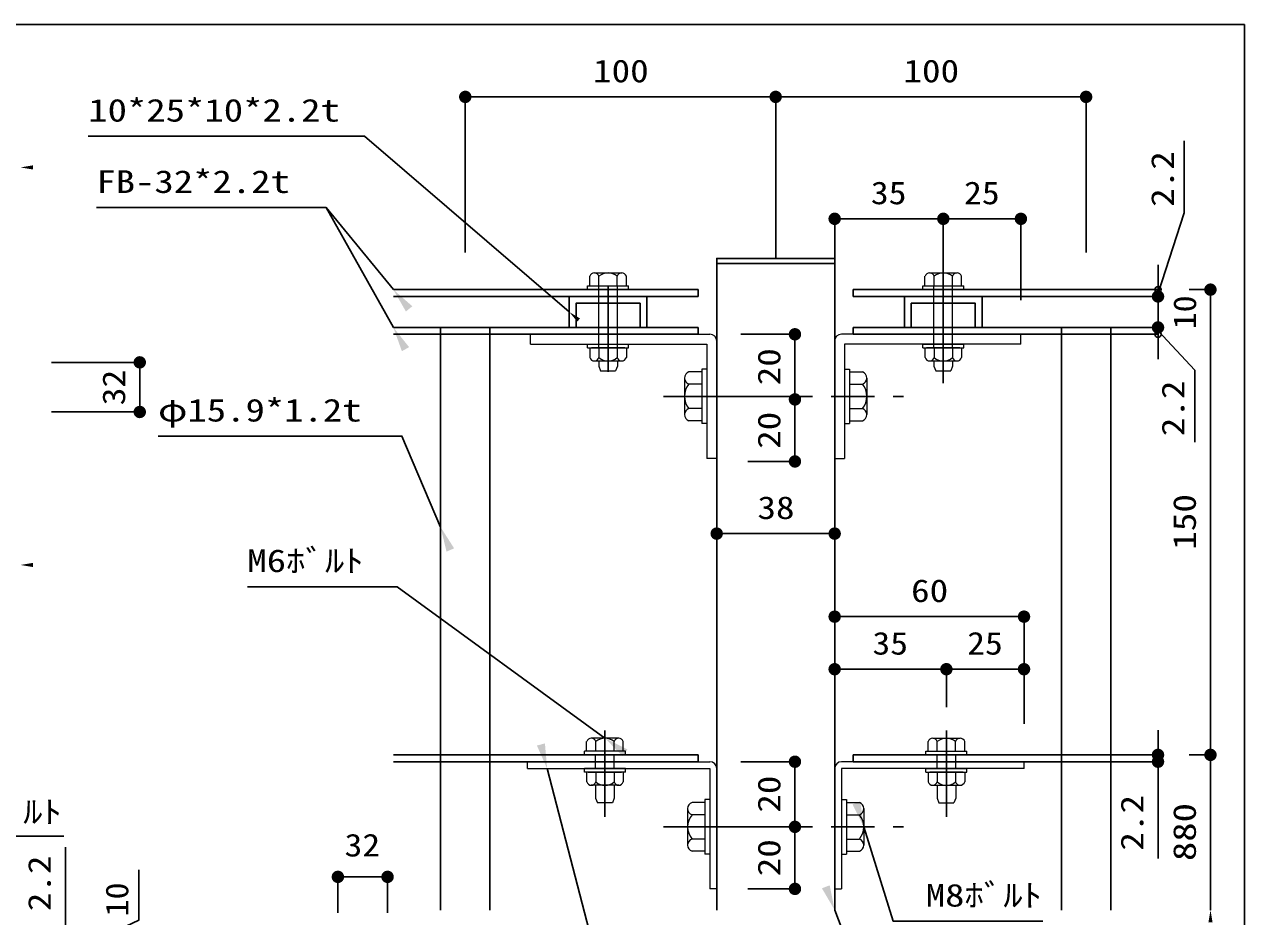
# Model space of a CAD drawing. Units: millimetres on the paper, scale 1:8, with parts at other scales. Extents: x -204 to 194, y -148 to 137.
# Drawn here: x 95.4 to 193.7, y 64.9 to 136.8 of the extents above; entities that cross this region are included whole.
import ezdxf
from ezdxf.enums import TextEntityAlignment as Align

# ---------------------------------------------------------------- set-up
doc = ezdxf.new("R2010")
doc.units = ezdxf.units.MM
doc.linetypes.add('CHAIN', pattern=[18.5, 12, -1.5, 3.5, -1.5])
doc.linetypes.add('DASHED_SPACED', pattern=[12, 6, -6])
for name, color, linetype, lineweight in [('0-1_0', 6, 'Continuous', 25), ('0-2_DIM1', 3, 'Continuous', 25), ('0-3_横桟', 2, 'Continuous', 25), ('0-4_文字', 7, 'Continuous', 25), ('0-6_ｾﾝﾀｰ', 1, 'CHAIN', 25), ('0-7_縦格子', 6, 'Continuous', 25), ('0-8_支柱', 60, 'Continuous', 25), ('0-A_下地', 30, 'Continuous', 9)]:
    doc.layers.add(name, color=color, linetype=linetype, lineweight=lineweight)
doc.styles.add('ＭＳ ゴシック', font='')
doc.styles.get('ＭＳ ゴシック').set_extended_font_data('MS Gothic')

# ---------------------------------------------------------------- blocks, each defined once
blk = doc.blocks.new('filled_arrow')
at = {"color": 0, "linetype": 'Continuous', "lineweight": -2}
blk.add_solid([(7.5, 1.25), (0, 0), (7.5, -1.25)], dxfattribs=at)
blk = doc.blocks.new('filled_dot')
at = {"color": 0, "linetype": 'Continuous', "lineweight": -2, "const_width": 1.25}
blk.add_lwpolyline([(-0.625, 0, 1), (0.625, 0, 1)], format="xyb", close=True, dxfattribs=at)

msp = doc.modelspace()

# ---------------------------------------------------------------- linework, layer by layer
at = {"layer": '0-1_0'}
for p, q in [((-204.102, 136.768), (193.676, 136.768)), ((193.676, 136.768), (193.676, -148.316))]:
    msp.add_line(p, q, dxfattribs=at)
at = {"layer": '0-1_0', "color": 7}
msp.add_lwpolyline([(139.285, 113.588), (122.782, 127.757), (121.782, 127.757), (100.548, 127.757)], dxfattribs=at)
at = {"layer": '0-2_DIM1'}
for p, q in [((130.911, 118.388), (130.911, 131.082)), ((130.911, 130.925), (155.911, 130.925)), ((155.911, 117.888), (155.911, 131.082)), ((155.911, 117.888), (155.911, 131.082)), ((155.911, 130.925), (180.911, 130.925)), ((180.911, 118.388), (180.911, 131.082)), ((160.661, 113.774), (160.661, 121.252)), ((169.41, 121.096), (160.661, 121.096)), ((169.41, 114.551), (169.41, 121.252)), ((169.41, 117.051), (169.41, 121.252)), ((175.66, 121.096), (169.41, 121.096)), ((175.66, 114.538), (175.66, 121.252)), ((186.702, 116.388), (186.702, 117.388)), ((186.702, 110.338), (186.702, 116.838)), ((186.702, 115.888), (186.702, 116.388)), ((186.702, 115.388), (186.702, 114.838)), ((186.702, 115.388), (186.702, 114.838)), ((189.202, 115.388), (191.084, 115.388)), ((190.928, 77.888), (190.928, 115.388)), ((186.545, 114.838), (184.202, 114.838)), ((186.702, 114.338), (186.702, 113.838)), ((186.702, 113.338), (186.702, 114.338)), ((186.702, 113.838), (186.702, 112.838)), ((186.702, 112.838), (186.702, 113.338)), ((186.545, 112.338), (184.202, 112.338)), ((186.702, 112.338), (186.702, 111.788)), ((186.702, 112.338), (186.702, 111.788)), ((153.111, 111.788), (157.618, 111.788)), ((157.462, 111.788), (157.462, 106.538)), ((186.702, 111.288), (186.702, 110.788)), ((186.702, 110.788), (186.702, 109.788)), ((97.591, 109.527), (104.85, 109.527)), ((104.694, 109.527), (104.694, 105.527)), ((157.462, 106.538), (157.462, 101.538)), ((97.591, 105.527), (104.85, 105.527)), ((153.661, 101.538), (157.618, 101.538)), ((151.16, 95.723), (160.661, 95.723)), ((160.661, 80.405), (160.661, 89.186)), ((175.911, 89.03), (160.661, 89.03)), ((175.911, 80.388), (175.911, 89.186)), ((160.661, 80.405), (160.661, 84.952)), ((169.66, 84.795), (160.661, 84.795)), ((169.66, 81.735), (169.66, 84.952)), ((169.66, 81.735), (169.66, 84.952)), ((175.911, 84.795), (169.66, 84.795)), ((175.911, 80.388), (175.911, 84.952)), ((186.702, 79.888), (186.702, 69.545)), ((189.202, 77.888), (191.084, 77.888)), ((189.202, 77.888), (191.084, 77.888)), ((190.928, 77.888), (190.928, 65.384)), ((153.111, 77.338), (157.618, 77.338)), ((157.462, 77.338), (157.462, 72.088)), ((157.462, 72.088), (157.462, 67.088)), ((98.704, 70.455), (98.704, 60.387)), ((120.652, 65.162), (120.652, 68.212)), ((120.652, 68.056), (124.652, 68.056)), ((124.652, 65.162), (124.652, 68.212)), ((153.661, 67.088), (157.618, 67.088))]:
    msp.add_line(p, q, dxfattribs=at)
for points in [[(186.702, 115.113), (188.822, 121.586), (188.822, 127.379)], [(186.702, 112.063), (189.67, 108.892), (189.67, 103.099)], [(98.704, 61.762), (104.612, 64.558), (104.612, 68.612)]]:
    msp.add_lwpolyline(points, dxfattribs=at)
for centre, start, end in [((186.702, 115.388), 90, 270), ((186.702, 114.838), 90, 270), ((186.702, 115.388), 270, 90), ((186.702, 114.838), 270, 90), ((186.702, 112.338), 90, 270), ((186.702, 111.788), 90, 270), ((186.702, 112.338), 270, 90), ((186.702, 111.788), 270, 90)]:
    msp.add_arc(centre, 0.25, start, end, dxfattribs=at)
at = {"layer": '0-3_横桟'}
for p, q in [((125.12, 115.388), (149.661, 115.388)), ((149.661, 114.838), (149.661, 115.388)), ((186.702, 115.388), (162.161, 115.388)), ((162.161, 114.838), (162.161, 115.388)), ((125.12, 114.838), (149.661, 114.838)), ((186.702, 114.838), (162.161, 114.838)), ((125.12, 112.338), (149.661, 112.338)), ((149.661, 111.788), (149.661, 112.338)), ((162.161, 111.788), (162.161, 112.338)), ((186.702, 112.338), (162.161, 112.338)), ((125.12, 111.788), (149.661, 111.788)), ((186.702, 111.788), (162.161, 111.788)), ((125.12, 77.888), (149.661, 77.888)), ((149.661, 77.338), (149.661, 77.888)), ((162.161, 77.338), (162.161, 77.888)), ((186.702, 77.888), (162.161, 77.888)), ((125.12, 77.338), (149.661, 77.338)), ((186.702, 77.338), (162.161, 77.338))]:
    msp.add_line(p, q, dxfattribs=at)
for points in [[(139.835, 112.338), (139.285, 112.338), (139.285, 114.838), (145.535, 114.838), (145.535, 112.338), (144.985, 112.338), (144.985, 114.288), (139.835, 114.288)], [(166.835, 112.338), (166.285, 112.338), (166.285, 114.838), (172.535, 114.838), (172.535, 112.338), (171.985, 112.338), (171.985, 114.288), (166.835, 114.288)]]:
    msp.add_lwpolyline(points, close=True, dxfattribs=at)
at = {"layer": '0-4_文字'}
for p, q in [((125.12, 112.338), (119.711, 122.004)), ((87.937, 71.333), (98.574, 71.333))]:
    msp.add_line(p, q, dxfattribs=at)
for points in [[(125.12, 115.388), (119.711, 122.004), (117.711, 122.004), (101.198, 122.004)], [(128.924, 96.248), (125.808, 103.582), (123.808, 103.582), (106.165, 103.582)], [(142.161, 79.235), (125.415, 91.447), (123.415, 91.447), (113.361, 91.447)], [(137.504, 76.788), (144.105, 51.294), (146.105, 51.294), (165.867, 51.294)], [(163.007, 72.088), (165.373, 64.484), (167.373, 64.484), (177.427, 64.484)], [(160.661, 65.384), (164.201, 56.098), (166.201, 56.098), (187.334, 56.098)]]:
    msp.add_lwpolyline(points, dxfattribs=at)
at = {"layer": '0-6_ｾﾝﾀｰ'}
for p, q in [((142.41, 115.726), (142.41, 108.774)), ((169.41, 107.849), (169.41, 114.801)), ((169.41, 107.849), (169.41, 114.801)), ((146.873, 106.788), (166.198, 106.788)), ((142.161, 72.899), (142.161, 79.851)), ((169.661, 72.899), (169.661, 79.851)), ((146.874, 72.088), (166.199, 72.088))]:
    msp.add_line(p, q, dxfattribs=at)
at = {"layer": '0-7_縦格子'}
for p, q in [((128.924, 112.338), (128.924, 65.384)), ((132.899, 65.384), (132.899, 112.338)), ((178.924, 112.338), (178.924, 65.384)), ((182.899, 65.384), (182.899, 112.338))]:
    msp.add_line(p, q, dxfattribs=at)
at = {"layer": '0-8_支柱'}
msp.add_line((151.16, 117.488), (160.661, 117.488), dxfattribs=at)
msp.add_lwpolyline([(160.661, 65.384), (160.661, 117.905), (151.16, 117.905), (151.161, 65.384)], dxfattribs=at)
at = {"layer": '0-A_下地'}
for p, q in [((140.936, 115.688), (140.936, 116.465)), ((141.305, 116.735), (143.515, 116.735)), ((141.674, 115.688), (141.674, 116.465)), ((143.146, 115.688), (143.146, 116.465)), ((143.884, 115.688), (143.884, 116.465)), ((167.936, 115.688), (167.936, 116.465)), ((168.305, 116.735), (170.515, 116.735)), ((168.674, 115.688), (168.674, 116.465)), ((170.146, 115.688), (170.146, 116.465)), ((170.884, 115.688), (170.884, 116.465)), ((140.76, 115.688), (144.06, 115.688)), ((140.76, 115.688), (144.06, 115.688)), ((140.76, 115.388), (140.76, 115.688)), ((140.76, 115.388), (144.06, 115.388)), ((140.936, 115.688), (143.884, 115.688)), ((144.06, 115.388), (144.06, 115.688)), ((167.76, 115.688), (171.06, 115.688)), ((167.936, 115.688), (170.884, 115.688)), ((136.16, 111.788), (150.61, 111.788)), ((136.16, 110.988), (136.16, 111.788)), ((151.16, 111.238), (151.16, 101.788)), ((160.66, 111.238), (160.66, 101.788)), ((175.66, 111.788), (161.21, 111.788)), ((175.66, 110.988), (175.66, 111.788)), ((136.16, 110.988), (150.36, 110.988)), ((140.76, 110.688), (140.76, 110.988)), ((140.76, 110.988), (144.06, 110.988)), ((140.76, 110.688), (144.06, 110.688)), ((140.936, 110.688), (140.936, 109.91)), ((143.754, 110.688), (141.066, 110.688)), ((141.674, 110.688), (141.674, 109.91)), ((143.146, 110.688), (143.146, 109.91)), ((143.884, 110.688), (143.884, 109.91)), ((144.06, 110.688), (144.06, 110.988)), ((150.36, 110.988), (150.36, 101.788)), ((175.66, 110.988), (161.46, 110.988)), ((161.46, 110.988), (161.46, 101.788)), ((167.76, 110.988), (171.06, 110.988)), ((167.76, 110.688), (167.76, 110.988)), ((167.76, 110.688), (171.06, 110.688)), ((167.936, 110.688), (167.936, 109.91)), ((170.754, 110.688), (168.066, 110.688)), ((168.674, 110.688), (168.674, 109.91)), ((170.146, 110.688), (170.146, 109.91)), ((170.884, 110.688), (170.884, 109.91)), ((171.06, 110.688), (171.06, 110.988)), ((141.305, 109.641), (143.515, 109.641)), ((141.66, 109.641), (141.66, 109.213)), ((141.66, 109.213), (141.81, 108.838)), ((143.16, 109.213), (143.01, 108.838)), ((143.16, 109.641), (143.16, 109.213)), ((168.305, 109.641), (170.515, 109.641)), ((141.81, 108.838), (143.01, 108.838)), ((148.564, 108.261), (148.564, 105.314)), ((149.96, 108.753), (148.923, 108.753)), ((150.36, 108.988), (149.96, 108.988)), ((149.96, 108.988), (149.96, 104.588)), ((149.96, 108.988), (149.96, 104.588)), ((149.96, 108.753), (149.96, 104.822)), ((150.36, 108.988), (150.36, 104.588)), ((161.86, 108.988), (161.86, 104.588)), ((161.86, 108.753), (162.897, 108.753)), ((161.86, 108.753), (161.86, 104.822)), ((163.256, 108.261), (163.256, 105.314)), ((168.81, 108.838), (170.01, 108.838)), ((149.96, 107.769), (148.923, 107.769)), ((161.86, 107.769), (162.897, 107.769)), ((149.96, 105.806), (148.923, 105.806)), ((161.86, 105.806), (162.897, 105.806)), ((149.96, 104.822), (148.923, 104.822)), ((150.36, 104.588), (149.96, 104.588)), ((161.86, 104.822), (162.897, 104.822)), ((151.16, 101.788), (150.36, 101.788)), ((160.66, 101.788), (161.46, 101.788)), ((140.687, 78.188), (140.687, 78.965)), ((143.266, 79.235), (141.056, 79.235)), ((141.425, 78.188), (141.425, 78.965)), ((142.898, 78.188), (142.898, 78.965)), ((143.635, 78.188), (143.635, 78.965)), ((168.187, 78.188), (168.187, 78.965)), ((168.555, 79.235), (170.766, 79.235)), ((168.924, 78.188), (168.924, 78.965)), ((170.397, 78.188), (170.397, 78.965)), ((171.135, 78.188), (171.135, 78.965)), ((143.811, 78.188), (140.511, 78.188)), ((143.811, 78.188), (140.511, 78.188)), ((140.511, 77.888), (140.511, 78.188)), ((143.811, 77.888), (140.511, 77.888)), ((143.635, 78.188), (140.687, 78.188)), ((143.811, 77.888), (143.811, 78.188)), ((168.011, 78.188), (171.311, 78.188)), ((168.011, 78.188), (171.311, 78.188)), ((168.011, 77.888), (168.011, 78.188)), ((168.011, 77.888), (171.311, 77.888)), ((168.187, 78.188), (171.135, 78.188)), ((171.311, 77.888), (171.311, 78.188)), ((135.911, 77.338), (150.611, 77.338)), ((135.911, 76.788), (135.911, 77.338)), ((135.911, 76.788), (150.611, 76.788)), ((140.511, 76.488), (140.511, 76.788)), ((143.811, 76.788), (140.511, 76.788)), ((143.811, 76.488), (143.811, 76.788)), ((150.611, 76.788), (150.611, 67.088)), ((151.161, 76.788), (151.161, 67.088)), ((160.661, 76.788), (160.661, 67.088)), ((175.911, 77.338), (161.211, 77.338)), ((161.211, 76.788), (161.211, 67.088)), ((175.911, 76.788), (161.211, 76.788)), ((168.011, 76.788), (171.311, 76.788)), ((168.011, 76.488), (168.011, 76.788)), ((171.311, 76.488), (171.311, 76.788)), ((175.911, 76.788), (175.911, 77.338)), ((143.811, 76.488), (140.511, 76.488)), ((140.687, 76.488), (140.687, 75.71)), ((140.817, 76.488), (143.505, 76.488)), ((141.425, 76.488), (141.425, 75.71)), ((142.898, 76.488), (142.898, 75.71)), ((143.635, 76.488), (143.635, 75.71)), ((168.011, 76.488), (171.311, 76.488)), ((168.187, 76.488), (168.187, 75.71)), ((171.004, 76.488), (168.317, 76.488)), ((168.924, 76.488), (168.924, 75.71)), ((170.397, 76.488), (170.397, 75.71)), ((171.135, 76.488), (171.135, 75.71)), ((143.266, 75.441), (141.056, 75.441)), ((142.911, 75.441), (142.911, 74.388)), ((168.555, 75.441), (170.766, 75.441)), ((168.911, 75.441), (168.911, 74.388)), ((170.411, 75.441), (170.411, 74.388)), ((142.761, 74.013), (141.561, 74.013)), ((142.911, 74.388), (142.761, 74.013)), ((150.211, 74.053), (149.174, 74.053)), ((150.211, 74.288), (150.211, 69.888)), ((150.211, 74.288), (150.211, 69.888)), ((150.611, 74.288), (150.211, 74.288)), ((150.211, 74.053), (150.211, 70.122)), ((150.611, 74.288), (150.611, 69.888)), ((161.611, 74.288), (161.611, 69.888)), ((161.611, 74.053), (162.648, 74.053)), ((161.611, 74.053), (161.611, 70.122)), ((170.411, 74.388), (170.261, 74.013)), ((148.815, 73.561), (148.815, 70.614)), ((150.211, 73.069), (149.174, 73.069)), ((161.611, 73.069), (162.648, 73.069)), ((163.007, 73.561), (163.007, 70.614)), ((150.211, 71.106), (149.174, 71.106)), ((161.611, 71.106), (162.648, 71.106)), ((150.211, 70.122), (149.174, 70.122)), ((150.611, 69.888), (150.211, 69.888)), ((161.611, 70.122), (162.648, 70.122)), ((151.161, 67.088), (150.611, 67.088)), ((160.661, 67.088), (161.211, 67.088))]:
    msp.add_line(p, q, dxfattribs=at)
at = {"layer": '0-A_下地', "linetype": 'DASHED_SPACED'}
for p, q in [((141.66, 110.688), (141.66, 115.688)), ((143.16, 110.688), (143.16, 115.688)), ((168.66, 110.688), (168.66, 115.688)), ((170.16, 110.688), (170.16, 115.688)), ((141.411, 76.788), (141.411, 77.888)), ((142.911, 76.788), (142.911, 77.888)), ((168.911, 76.788), (168.911, 77.888)), ((170.411, 76.788), (170.411, 77.888))]:
    msp.add_line(p, q, dxfattribs=at)
at = {"layer": '0-A_下地'}
for points in [[(167.76, 115.388), (171.06, 115.388), (171.06, 115.688)], [(167.76, 115.388), (167.76, 115.688), (171.06, 115.688)], [(168.66, 109.641), (168.66, 109.213), (168.81, 108.838)], [(170.16, 109.641), (170.16, 109.213), (170.01, 108.838)], [(161.46, 108.988), (161.46, 104.588), (161.86, 104.588)], [(161.46, 108.988), (161.86, 108.988), (161.86, 104.588)], [(141.411, 75.441), (141.411, 74.388), (141.561, 74.013)], [(161.211, 74.288), (161.211, 69.888), (161.611, 69.888)], [(161.211, 74.288), (161.611, 74.288), (161.611, 69.888)], [(168.911, 74.388), (169.061, 74.013), (170.261, 74.013)]]:
    msp.add_lwpolyline(points, dxfattribs=at)
for centre, radius, start, end in [((141.305, 116.347), 0.387, 17.74657, 162.25343), ((142.41, 115.593), 1.141, 49.83207, 130.16793), ((143.515, 116.347), 0.387, 17.74657, 162.25343), ((168.305, 116.347), 0.387, 17.74657, 162.25343), ((169.41, 115.593), 1.141, 49.83207, 130.16793), ((170.515, 116.347), 0.387, 17.74657, 162.25343), ((150.61, 111.238), 0.55, 0, 90), ((161.21, 111.238), 0.55, 90, 180), ((141.305, 110.028), 0.387, 197.74657, 342.25343), ((142.41, 110.782), 1.141, 229.83207, 310.16793), ((143.515, 110.028), 0.387, 197.74657, 342.25343), ((168.305, 110.028), 0.387, 197.74657, 342.25343), ((169.41, 110.782), 1.141, 229.83207, 310.16793), ((170.515, 110.028), 0.387, 197.74657, 342.25343), ((149.081, 108.261), 0.516, 107.74657, 252.25343), ((162.74, 108.261), 0.516, 287.74657, 72.25343), ((150.086, 106.788), 1.522, 139.83207, 220.16793), ((161.734, 106.788), 1.522, 319.83207, 40.16793), ((149.081, 105.314), 0.516, 107.74657, 252.25343), ((162.74, 105.314), 0.516, 287.74657, 72.25343), ((141.056, 78.847), 0.387, 17.74657, 162.25343), ((142.161, 78.093), 1.141, 49.83207, 130.16793), ((143.266, 78.847), 0.387, 17.74657, 162.25343), ((168.555, 78.847), 0.387, 17.74657, 162.25343), ((169.661, 78.093), 1.141, 49.83207, 130.16793), ((170.766, 78.847), 0.387, 17.74657, 162.25343), ((150.611, 76.788), 0.55, 0, 90), ((161.211, 76.788), 0.55, 90, 180), ((141.056, 75.828), 0.387, 197.74657, 342.25343), ((142.161, 76.582), 1.141, 229.83207, 310.16793), ((143.266, 75.828), 0.387, 197.74657, 342.25343), ((168.555, 75.828), 0.387, 197.74657, 342.25343), ((169.661, 76.582), 1.141, 229.83207, 310.16793), ((170.766, 75.828), 0.387, 197.74657, 342.25343), ((149.331, 73.561), 0.516, 107.74657, 252.25343), ((162.491, 73.561), 0.516, 287.74657, 72.25343), ((150.337, 72.088), 1.522, 139.83207, 220.16793), ((161.485, 72.088), 1.522, 319.83207, 40.16793), ((149.331, 70.614), 0.516, 107.74657, 252.25343), ((162.491, 70.614), 0.516, 287.74657, 72.25343)]:
    msp.add_arc(centre, radius, start, end, dxfattribs=at)

# ---------------------------------------------------------------- block references
at = {"layer": '0-1_0', "color": 7, "xscale": 0.133, "yscale": 0.133, "rotation": 319.4}
msp.add_blockref('filled_arrow', (139.285, 113.588), dxfattribs=at)
at = {"layer": '0-2_DIM1'}
for name, p, xscale, yscale, rotation in [('filled_dot', (130.911, 130.925), 0.4, 0.4, 180), ('filled_dot', (155.911, 130.925), 0.4, 0.4, 180), ('filled_dot', (160.661, 121.096), 0.4, 0.4, 180), ('filled_dot', (169.41, 121.096), 0.4, 0.4, 180), ('filled_dot', (186.702, 114.838), 0.4, 0.4, 270), ('filled_dot', (190.928, 115.388), 0.4, 0.4, 90), ('filled_dot', (157.462, 111.788), 0.4, 0.4, 90), ('filled_dot', (186.702, 112.338), 0.4, 0.4, 90), ('filled_dot', (104.694, 109.527), 0.4, 0.4, 90), ('filled_dot', (157.462, 106.538), 0.4, 0.4, 90), ('filled_dot', (157.462, 106.538), 0.4, 0.4, 270), ('filled_dot', (104.694, 105.527), 0.4, 0.4, 270), ('filled_dot', (157.462, 101.538), 0.4, 0.4, 270), ('filled_dot', (151.16, 95.723), 0.4, 0.4, 180), ('filled_dot', (160.661, 89.03), 0.4, 0.4, 180), ('filled_dot', (160.661, 84.795), 0.4, 0.4, 180), ('filled_dot', (169.66, 84.795), 0.4, 0.4, 180), ('filled_dot', (157.462, 77.338), 0.4, 0.4, 90), ('filled_dot', (186.702, 77.888), 0.4, 0.4, 270), ('filled_dot', (186.702, 77.338), 0.4, 0.4, 90), ('filled_dot', (190.928, 77.888), 0.4, 0.4, 90), ('filled_dot', (190.928, 77.888), 0.4, 0.4, 270), ('filled_dot', (157.462, 72.088), 0.4, 0.4, 270), ('filled_dot', (157.462, 72.088), 0.4, 0.4, 90), ('filled_dot', (120.652, 68.056), 0.4, 0.4, 180), ('filled_dot', (157.462, 67.088), 0.4, 0.4, 270), ('filled_arrow', (190.928, 65.384), 0.133, 0.133, 270)]:
    msp.add_blockref(name, p, dxfattribs=dict(at, xscale=xscale, yscale=yscale, rotation=rotation))
for name, p, xscale, yscale in [('filled_dot', (155.911, 130.925), 0.4, 0.4), ('filled_dot', (180.911, 130.925), 0.4, 0.4), ('filled_arrow', (95.091, 125.241), 0.133, 0.133), ('filled_dot', (169.41, 121.096), 0.4, 0.4), ('filled_dot', (175.66, 121.096), 0.4, 0.4), ('filled_dot', (160.661, 95.723), 0.4, 0.4), ('filled_arrow', (95.091, 93.194), 0.133, 0.133), ('filled_dot', (175.911, 89.03), 0.4, 0.4), ('filled_dot', (169.66, 84.795), 0.4, 0.4), ('filled_dot', (175.911, 84.795), 0.4, 0.4), ('filled_dot', (124.652, 68.056), 0.4, 0.4)]:
    msp.add_blockref(name, p, dxfattribs=dict(at, xscale=xscale, yscale=yscale))
at = {"layer": '0-4_文字', "xscale": 0.267, "yscale": 0.267}
for p, rotation in [((125.12, 115.388), 309.3), ((125.12, 112.338), 299.2), ((128.924, 96.248), 293), ((137.504, 76.788), 104.5), ((142.161, 79.235), 323.9), ((163.007, 72.088), 107.3), ((160.661, 65.384), 110.9)]:
    msp.add_blockref('filled_arrow', p, dxfattribs=dict(at, rotation=rotation))

# ---------------------------------------------------------------- texts
at = {"layer": '0-1_0', "color": 7, "style": 'ＭＳ ゴシック', "width": 1.25}
msp.add_text('10*25*10*2.2t', height=1.833, dxfattribs=at).set_placement((100.548, 128.382), align=Align.BOTTOM_LEFT)
at = {"layer": '0-2_DIM1', "style": 'ＭＳ ゴシック'}
for s, width, p in [('100', 1.2, (141.197, 131.55)), ('100', 1.2, (166.197, 131.55)), ('35', 1.15, (163.576, 121.721)), ('25', 1.15, (171.082, 121.721)), ('38', 1.2, (154.439, 96.348)), ('60', 1.2, (166.814, 89.655)), ('35', 1.15, (163.701, 85.42)), ('25', 1.15, (171.333, 85.42)), ('32', 1.15, (121.186, 69.15))]:
    msp.add_text(s, height=1.833, dxfattribs=dict(at, width=width)).set_placement(p, align=Align.BOTTOM_LEFT)
for s, width, p in [('2.2', 1.2, (188.53, 122.059)), ('10', 1.1, (190.321, 112.185)), ('20', 1.2, (156.837, 107.678)), ('32', 1.15, (104.069, 106.061)), ('2.2', 1.2, (189.379, 103.572)), ('20', 1.2, (156.837, 102.553)), ('150', 1.2, (190.303, 94.423)), ('20', 1.2, (156.837, 73.228)), ('2.2', 1.2, (186.077, 70.17)), ('880', 1.25, (190.303, 69.333)), ('20', 1.2, (156.837, 68.103)), ('2.2', 1.2, (98.079, 65.287)), ('10', 1.1, (104.321, 64.865))]:
    msp.add_text(s, height=1.833, rotation=90, dxfattribs=dict(at, width=width)).set_placement(p, align=Align.BOTTOM_LEFT)
at = {"layer": '0-4_文字', "style": 'ＭＳ ゴシック', "width": 1.25}
for s, p in [('FB-32*2.2t', (101.198, 122.629)), ('φ15.9*1.2t', (106.165, 104.207)), ('M6ﾎﾞﾙﾄ', (113.361, 92.072)), ('M6ﾎﾞﾙﾄ', (89.06, 71.84)), ('M8ﾎﾞﾙﾄ', (167.998, 65.109))]:
    msp.add_text(s, height=1.833, dxfattribs=at).set_placement(p, align=Align.BOTTOM_LEFT)

doc.saveas('drawing.dxf')
